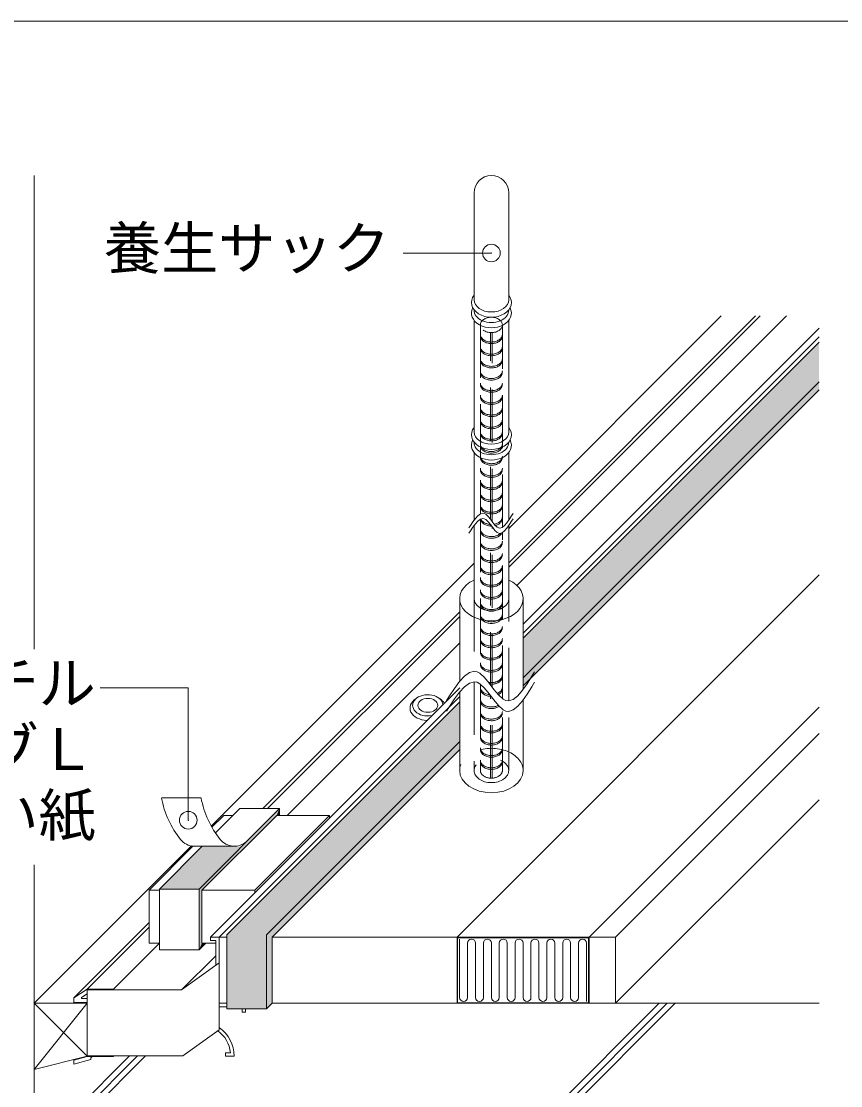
# Model space of a CAD drawing. Units: millimetres on the paper. Extents: x -35288 to 200, y -139 to 12382.
# Drawn here: x 161.66 to 180.26, y -103.15 to -79 of the extents above; entities that cross this region are included whole.
import ezdxf
from ezdxf.enums import TextEntityAlignment as Align

# ---------------------------------------------------------------- set-up
doc = ezdxf.new("R2010")
doc.units = ezdxf.units.MM
doc.header["$PDMODE"] = 32
doc.header["$PDSIZE"] = 0.4
doc.linetypes.add('DASHED1', pattern=[1.8, 1.2, -0.6])
doc.linetypes.add('DASHED2', pattern=[3, 2, -1])
doc.layers.add('1-0_', color=7, linetype='Continuous', lineweight=9)
doc.layers.add('4-0_通り芯', color=7, linetype='Continuous', lineweight=9)
doc.styles.add('ＭＳ ゴシック', font='')
doc.styles.get('ＭＳ ゴシック').set_extended_font_data('MS Gothic')

msp = doc.modelspace()

# ---------------------------------------------------------------- linework, layer by layer
at = {"layer": '1-0_'}
msp.add_line((152, -79), (189, -79), dxfattribs=at)
at = {"layer": '4-0_通り芯'}
for p, q in [((161.95, -82.5), (161.95, -93.247)), ((172.331, -84.258), (170.331, -84.258)), ((172.724, -91.284), (178.327, -85.681)), ((172.724, -91.389), (178.432, -85.681)), ((172.911, -91.802), (179.032, -85.681)), ((173.051, -92.682), (179.77, -85.963)), ((173.051, -92.88), (179.77, -86.161)), ((171.611, -92.1), (171.611, -93.975)), ((173.051, -92.1), (173.051, -94.163)), ((167.144, -96.863), (171.611, -92.397)), ((167.249, -96.863), (171.611, -92.502)), ((167.696, -97.017), (171.611, -93.102)), ((165.952, -99.781), (171.611, -94.122)), ((166.15, -99.781), (171.611, -94.32)), ((171.611, -94.215), (171.611, -96)), ((173.051, -94.403), (173.051, -96)), ((161.95, -98.14), (161.95, -104.881)), ((162.85, -101.158), (164.559, -99.449)), ((163.15, -100.963), (164.559, -99.554)), ((163.75, -100.963), (164.795, -99.918)), ((166.15, -101.88), (166.15, -99.781)), ((165.298, -100.975), (166.072, -100.201)), ((166.15, -100.362), (165.298, -100.975)), ((163.022, -101.153), (163.15, -101.07)), ((163.022, -101.173), (163.022, -101.153)), ((163.15, -101.173), (163.022, -101.173)), ((163.75, -100.963), (163.15, -100.963)), ((165.298, -100.975), (163.15, -100.975)), ((163.15, -100.975), (163.15, -102.487)), ((163.75, -100.975), (163.75, -100.963)), ((166.323, -101.281), (166.15, -101.281)), ((166.15, -101.359), (166.323, -101.359)), ((166.672, -101.408), (166.672, -101.479)), ((166.75, -101.479), (166.75, -101.408)), ((167.35, -101.281), (179.77, -101.281)), ((166.672, -101.479), (166.75, -101.479)), ((165.323, -102.475), (166.15, -101.88)), ((163.15, -102.487), (162.85, -102.568)), ((163.15, -102.475), (165.323, -102.475)), ((163.15, -102.487), (163.75, -102.487)), ((163.75, -102.487), (163.75, -102.475)), ((161.95, -102.781), (161.95, -104.881))]:
    msp.add_line(p, q, dxfattribs=at)
at = {"layer": '4-0_通り芯', "color": 2}
for p, q in [((171.938, -82.893), (171.938, -85.32)), ((172.724, -85.32), (172.724, -82.893)), ((171.938, -85.787), (171.938, -88.32)), ((172.724, -88.32), (172.724, -85.787)), ((173.051, -93), (179.77, -86.281)), ((173.051, -93.9), (179.77, -87.181)), ((173.051, -94.08), (179.77, -87.361)), ((171.938, -88.787), (171.938, -90.321)), ((172.724, -90.325), (172.724, -88.787)), ((171.938, -90.441), (171.938, -92.1)), ((172.724, -92.1), (172.724, -90.445)), ((166.323, -99.728), (171.611, -94.44)), ((167.223, -99.728), (171.611, -95.34)), ((167.35, -99.781), (171.611, -95.52)), ((165.739, -96.623), (164.839, -96.623)), ((165.695, -98.688), (167.519, -96.863)), ((165.759, -98.714), (167.456, -97.017)), ((166.066, -97.417), (166.619, -96.863)), ((167.519, -96.863), (166.619, -96.863)), ((167.519, -96.863), (167.519, -97.017)), ((164.795, -98.688), (165.764, -97.719)), ((165.579, -97.719), (166.468, -97.719)), ((164.795, -98.688), (164.795, -100.068)), ((164.795, -98.688), (165.695, -98.688)), ((165.695, -98.688), (165.695, -100.068)), ((165.759, -98.714), (165.759, -99.914)), ((166.323, -101.408), (166.323, -99.728)), ((167.223, -101.408), (167.223, -99.728)), ((165.695, -100.068), (165.849, -99.914)), ((165.695, -100.068), (164.795, -100.068)), ((167.223, -101.408), (166.323, -101.408))]:
    msp.add_line(p, q, dxfattribs=at)
at = {"layer": '4-0_通り芯', "color": 3}
for p, q in [((172.724, -90.507), (177.55, -85.681)), ((171.911, -90.357), (171.968, -90.281)), ((171.968, -90.281), (172.025, -90.219)), ((172.025, -90.219), (172.081, -90.178)), ((172.025, -90.339), (172.081, -90.298)), ((172.081, -90.178), (172.137, -90.163)), ((172.081, -90.298), (172.137, -90.283)), ((172.137, -90.163), (172.17, -90.169)), ((172.137, -90.283), (172.17, -90.289)), ((172.17, -90.169), (172.201, -90.186)), ((172.17, -90.289), (172.201, -90.306)), ((172.201, -90.186), (172.254, -90.234)), ((172.201, -90.306), (172.254, -90.354)), ((172.254, -90.234), (172.307, -90.299)), ((172.307, -90.299), (172.36, -90.369)), ((172.685, -90.38), (172.738, -90.304)), ((172.738, -90.304), (172.791, -90.22)), ((172.791, -90.22), (172.822, -90.169)), ((172.791, -90.34), (172.822, -90.289)), ((171.821, -90.495), (171.854, -90.443)), ((171.821, -90.615), (171.854, -90.563)), ((171.854, -90.443), (171.911, -90.357)), ((171.854, -90.563), (171.911, -90.477)), ((171.911, -90.477), (171.968, -90.401)), ((171.968, -90.401), (172.025, -90.339)), ((172.254, -90.354), (172.307, -90.419)), ((172.307, -90.419), (172.36, -90.489)), ((172.36, -90.369), (172.412, -90.433)), ((172.36, -90.489), (172.412, -90.553)), ((172.412, -90.433), (172.465, -90.48)), ((172.412, -90.553), (172.465, -90.6)), ((172.465, -90.48), (172.496, -90.495)), ((172.496, -90.495), (172.526, -90.5)), ((172.526, -90.5), (172.579, -90.483)), ((172.579, -90.483), (172.632, -90.442)), ((172.579, -90.603), (172.632, -90.562)), ((172.632, -90.442), (172.685, -90.38)), ((172.632, -90.562), (172.685, -90.5)), ((172.685, -90.5), (172.738, -90.424)), ((172.738, -90.424), (172.791, -90.34)), ((172.465, -90.6), (172.496, -90.615)), ((172.496, -90.615), (172.526, -90.62)), ((172.526, -90.62), (172.579, -90.603)), ((165.971, -97.26), (171.938, -91.293)), ((171.55, -99.781), (179.77, -91.561)), ((171.605, -93.981), (171.719, -93.858)), ((171.719, -93.858), (171.831, -93.775)), ((171.831, -93.775), (171.944, -93.746)), ((171.944, -93.746), (172.008, -93.758)), ((172.008, -93.758), (172.071, -93.791)), ((172.071, -93.791), (172.177, -93.889)), ((172.177, -93.889), (172.283, -94.018)), ((173.145, -94.029), (173.251, -93.86)), ((173.251, -93.86), (173.313, -93.758)), ((171.377, -94.307), (171.491, -94.135)), ((171.491, -94.135), (171.605, -93.981)), ((171.605, -94.221), (171.719, -94.098)), ((171.719, -94.098), (171.831, -94.015)), ((171.831, -94.015), (171.944, -93.986)), ((171.944, -93.986), (172.008, -93.998)), ((172.008, -93.998), (172.071, -94.031)), ((172.071, -94.031), (172.177, -94.129)), ((172.177, -94.129), (172.283, -94.258)), ((172.283, -94.018), (172.389, -94.158)), ((172.389, -94.158), (172.494, -94.285)), ((172.933, -94.303), (173.039, -94.18)), ((173.039, -94.18), (173.145, -94.029)), ((173.145, -94.269), (173.251, -94.1)), ((173.251, -94.1), (173.313, -93.998)), ((171.311, -94.41), (171.377, -94.307)), ((171.377, -94.547), (171.491, -94.375)), ((171.491, -94.375), (171.605, -94.221)), ((172.283, -94.258), (172.389, -94.398)), ((172.389, -94.398), (172.494, -94.525)), ((172.494, -94.285), (172.599, -94.38)), ((172.599, -94.38), (172.661, -94.41)), ((172.661, -94.41), (172.722, -94.419)), ((172.722, -94.419), (172.827, -94.386)), ((172.827, -94.386), (172.933, -94.303)), ((172.933, -94.543), (173.039, -94.42)), ((173.039, -94.42), (173.145, -94.269)), ((171.311, -94.65), (171.377, -94.547)), ((172.494, -94.525), (172.599, -94.62)), ((172.599, -94.62), (172.661, -94.65)), ((172.661, -94.65), (172.722, -94.659)), ((172.722, -94.659), (172.827, -94.626)), ((172.827, -94.626), (172.933, -94.543)), ((174.55, -99.781), (179.77, -94.561)), ((161.95, -101.281), (165.519, -97.711)), ((171.55, -99.781), (171.55, -101.281)), ((171.562, -99.793), (171.562, -101.269)), ((174.55, -99.781), (174.55, -101.281)), ((163.15, -102.481), (161.95, -101.281)), ((161.95, -102.781), (163.15, -101.281)), ((161.95, -101.281), (161.95, -102.781)), ((163.15, -101.281), (161.95, -101.281)), ((163.15, -102.481), (163.15, -101.281)), ((171.562, -101.269), (174.538, -101.269)), ((161.95, -102.781), (163.15, -102.481))]:
    msp.add_line(p, q, dxfattribs=at)
at = {"layer": '4-0_通り芯', "linetype": 'DASHED1'}
for p, q in [((172.081, -85.89), (172.081, -90.178)), ((172.58, -90.482), (172.58, -85.89)), ((172.313, -90.307), (172.313, -86.064)), ((172.349, -90.354), (172.349, -86.064)), ((172.081, -90.298), (172.081, -93.801)), ((172.313, -94.057), (172.313, -90.427)), ((172.349, -94.105), (172.349, -90.474)), ((172.58, -94.362), (172.58, -90.602)), ((172.081, -94.041), (172.081, -96)), ((172.313, -96.174), (172.313, -94.297)), ((172.349, -96.174), (172.349, -94.345)), ((172.58, -96), (172.58, -94.602))]:
    msp.add_line(p, q, dxfattribs=at)
at = {"layer": '4-0_通り芯', "color": 2, "linetype": 'DASHED1'}
for p, q in [((171.938, -92.1), (171.938, -93.748)), ((172.724, -94.418), (172.724, -92.1)), ((171.938, -93.988), (171.938, -96)), ((172.724, -96), (172.724, -94.658))]:
    msp.add_line(p, q, dxfattribs=at)
at = {"layer": '4-0_通り芯', "color": 4}
for p, q in [((175.15, -99.781), (179.77, -95.161)), ((175.15, -101.281), (179.77, -96.661)), ((165.986, -97.287), (166.256, -97.017)), ((166.466, -97.017), (166.256, -97.017)), ((168.656, -97.017), (167.456, -97.017)), ((168.656, -97.017), (168.656, -97.077)), ((164.559, -98.714), (165.556, -97.717)), ((164.795, -98.714), (164.559, -98.714)), ((164.559, -98.714), (164.559, -99.914)), ((166.959, -98.714), (165.759, -98.714)), ((164.559, -99.914), (164.795, -99.914)), ((165.759, -99.914), (166.072, -99.914)), ((166.15, -99.781), (166.323, -99.781)), ((166.15, -99.781), (166.15, -101.281)), ((167.35, -99.781), (175.15, -99.781)), ((175.15, -101.281), (175.15, -99.781)), ((167.35, -101.281), (175.15, -101.281))]:
    msp.add_line(p, q, dxfattribs=at)
at = {"layer": '4-0_通り芯', "color": 5}
for p, q in [((171.61, -99.823), (171.61, -101.149)), ((171.79, -99.913), (171.79, -101.149)), ((171.97, -99.913), (171.97, -101.149)), ((172.15, -99.913), (172.15, -101.149)), ((172.33, -99.913), (172.33, -101.149)), ((172.51, -99.913), (172.51, -101.149)), ((172.69, -99.913), (172.69, -101.149)), ((172.87, -99.913), (172.87, -101.149)), ((173.05, -99.913), (173.05, -101.149)), ((173.23, -99.913), (173.23, -101.149)), ((173.41, -99.913), (173.41, -101.149)), ((173.59, -99.913), (173.59, -101.149)), ((173.77, -99.913), (173.77, -101.149)), ((173.95, -99.913), (173.95, -101.149)), ((174.13, -99.913), (174.13, -101.149)), ((174.31, -99.913), (174.31, -101.149)), ((174.49, -99.913), (174.49, -101.239)), ((172.54, -104.881), (176.14, -101.281)), ((172.72, -104.881), (176.32, -101.281)), ((172.9, -104.881), (176.5, -101.281)), ((161.95, -104.821), (164.296, -102.475)), ((161.95, -104.641), (164.116, -102.475)), ((162.07, -104.881), (164.476, -102.475))]:
    msp.add_line(p, q, dxfattribs=at)
at = {"layer": '4-0_通り芯'}
for points in [[(165.449, -97.127), (165.449, -94.127), (163.449, -94.127)], [(166.15, -99.781), (165.952, -99.781), (165.952, -99.859), (166.072, -99.859), (166.072, -100.418)], [(163.15, -100.963), (162.85, -101.158), (162.85, -101.263), (163.15, -101.263)], [(162.85, -102.568), (162.85, -102.661), (163.24, -102.556), (163.24, -102.517), (163.27, -102.487)], [(166.407, -102.403), (166.291, -102.403), (166.291, -102.481), (166.489, -102.481)]]:
    msp.add_lwpolyline(points, dxfattribs=at)
at = {"layer": '4-0_通り芯', "color": 4}
msp.add_lwpolyline([(166.959, -98.774), (166.959, -98.714), (168.656, -97.017)], dxfattribs=at)
at = {"layer": '4-0_通り芯', "color": 2}
msp.add_lwpolyline([(167.223, -101.408), (167.35, -101.281), (167.35, -99.781)], dxfattribs=at)
at = {"layer": '4-0_通り芯', "color": 3}
msp.add_lwpolyline([(171.562, -99.793), (174.538, -99.793), (174.538, -101.269)], dxfattribs=at)
at = {"layer": '4-0_通り芯', "color": 2}
for centre, radius, start, end in [((172.331, -82.893), 0.393, 0, 180), ((166.965, -96.212), 2.165, 190.9547, 218.6508), ((167.865, -96.212), 2.165, 190.9547, 218.6508), ((165.595, -97.307), 0.411, 218.6508, 267.7988), ((166.495, -97.307), 0.411, 218.6508, 266.2104), ((166.495, -97.307), 0.411, 266.2104, 311.1202)]:
    msp.add_arc(centre, radius, start, end, dxfattribs=at)
at = {"layer": '4-0_通り芯', "color": 5}
for centre, start, end in [((171.88, -99.913), 0, 180), ((172.24, -99.913), 0, 180), ((172.6, -99.913), 0, 180), ((172.96, -99.913), 0, 180), ((173.32, -99.913), 0, 180), ((173.68, -99.913), 0, 180), ((174.04, -99.913), 0, 180), ((174.4, -99.913), 0, 180), ((171.7, -101.149), 180, 0), ((172.06, -101.149), 180, 0), ((172.42, -101.149), 180, 0), ((172.78, -101.149), 180, 0), ((173.14, -101.149), 180, 0), ((173.5, -101.149), 180, 0), ((173.86, -101.149), 180, 0), ((174.22, -101.149), 180, 0)]:
    msp.add_arc(centre, 0.09, start, end, dxfattribs=at)
at = {"layer": '4-0_通り芯'}
for centre, radius, start, end in [((165.715, -102.472), 0.696, 5.7379, 54.7409), ((165.712, -102.475), 0.777, 359.5626, 55.6833)]:
    msp.add_arc(centre, radius, start, end, dxfattribs=at)
at = {"layer": '4-0_通り芯', "color": 2}
for centre, major_axis, ratio, start_param, end_param in [((172.331, -85.38), (0.453, 0), 0.739735, 2.621051, 6.803727), ((172.331, -85.32), (0.393, 0), 0.7, 3.141593, 6.283185), ((172.331, -85.62), (0.453, 0), 0.739735, 2.775358, 6.64942), ((172.331, -85.56), (0.393, 0), 0.7, 3.095081, 6.329696), ((172.331, -88.38), (0.453, 0), 0.739735, 2.621051, 6.803727), ((172.331, -88.32), (0.393, 0), 0.7, 3.141593, 6.283185), ((172.331, -88.62), (0.453, 0), 0.739735, 2.775358, 6.64942), ((172.331, -88.56), (0.393, 0), 0.7, 3.095081, 6.329696), ((172.331, -92.1), (0.393, 0), 0.7, 3.141593, 6.283185), ((170.888, -94.581), (0.405, 0), 0.7, 2.287511, 4.665007), ((170.888, -94.521), (0.345, 0), 0.7, 0.082225, 4.979508), ((170.888, -94.581), (0.405, 0), 0.7, 0.396726, 0.854082)]:
    msp.add_ellipse(centre, major_axis=major_axis, ratio=ratio, start_param=start_param, end_param=end_param, dxfattribs=at)
at = {"layer": '4-0_通り芯', "linetype": 'DASHED1'}
msp.add_ellipse((172.331, -85.89), major_axis=(-0.249, 0), ratio=0.7, dxfattribs=at)
at = {"layer": '4-0_通り芯', "color": 5, "linetype": 'DASHED2'}
for centre, start_param, end_param in [((172.331, -86.103), 0.000948, 3.128076), ((172.331, -86.139), 0.000948, 3.128076), ((172.331, -86.379), 0.000948, 3.128076), ((172.331, -86.415), 0.000948, 3.128076), ((172.331, -86.655), 0.000948, 3.128076), ((172.331, -86.691), 0.000948, 3.128076), ((172.331, -86.931), 0.000948, 3.128076), ((172.331, -86.967), 0.000948, 3.128076), ((172.331, -87.207), 0.000948, 3.128076), ((172.331, -87.243), 0.000948, 3.128076), ((172.331, -87.483), 0.000948, 3.128076), ((172.331, -87.519), 0.000948, 3.128076), ((172.331, -87.759), 0.000948, 3.128076), ((172.331, -87.795), 0.000948, 3.128076), ((172.331, -88.035), 0.000948, 3.128076), ((172.331, -88.071), 0.000948, 3.128076), ((172.331, -88.311), 0.000948, 3.128076), ((172.331, -88.347), 0.000948, 3.128076), ((172.331, -88.587), 0.000948, 3.128076), ((172.331, -88.623), 0.000948, 3.128076), ((172.331, -88.863), 0.000948, 3.128076), ((172.331, -88.899), 0.000948, 3.128076), ((172.331, -89.139), 0.000948, 3.128076), ((172.331, -89.175), 0.000948, 3.128076), ((172.331, -89.415), 0.000948, 3.128076), ((172.331, -89.451), 0.000948, 3.128076), ((172.331, -89.691), 0.000948, 3.128076), ((172.331, -89.727), 0.000948, 3.128076), ((172.331, -89.967), 0.000948, 3.128076), ((172.331, -90.003), 0.000948, 3.128076), ((172.331, -90.279), 0.105861, 1.57989), ((172.331, -90.243), 0.301756, 1.466962), ((172.331, -90.243), 1.831426, 3.128076), ((172.331, -90.279), 1.945651, 3.128076), ((172.331, -90.519), 0.000948, 2.552207), ((172.331, -90.555), 0.000948, 2.842265), ((172.331, -90.795), 0.000948, 3.128076), ((172.331, -90.831), 0.000948, 3.128076), ((172.331, -91.071), 0.000948, 3.128076), ((172.331, -91.107), 0.000948, 3.128076), ((172.331, -91.347), 0.000948, 3.128076), ((172.331, -91.383), 0.000948, 3.128076), ((172.331, -91.623), 0.000948, 3.128076), ((172.331, -91.659), 0.000948, 3.128076), ((172.331, -91.899), 0.000948, 3.128076), ((172.331, -91.935), 0.000948, 3.128076), ((172.331, -92.175), 0.000948, 3.128076), ((172.331, -92.211), 0.000948, 3.128076), ((172.331, -92.451), 0.000948, 3.128076), ((172.331, -92.487), 0.000948, 3.128076), ((172.331, -92.727), 0.000948, 3.128076), ((172.331, -92.763), 0.000948, 3.128076), ((172.331, -93.003), 0.000948, 3.128076), ((172.331, -93.039), 0.000948, 3.128076), ((172.331, -93.279), 0.000948, 3.128076), ((172.331, -93.315), 0.000948, 3.128076), ((172.331, -93.555), 0.000948, 3.128076), ((172.331, -93.591), 0.000948, 3.128076), ((172.331, -93.831), 1.318403, 3.128076), ((172.331, -93.867), 1.447318, 3.128076), ((172.331, -94.107), 0.000948, 1.447334), ((172.331, -94.143), 0.000948, 1.560894), ((172.331, -94.107), 2.151106, 3.128076), ((172.331, -94.143), 2.254851, 3.128076), ((172.331, -94.383), 0.000948, 2.254865), ((172.331, -94.419), 0.000948, 2.375685), ((172.331, -94.659), 0.000948, 3.128076), ((172.331, -94.695), 0.000948, 3.128076), ((172.331, -94.935), 0.000948, 3.128076), ((172.331, -94.971), 0.000948, 3.128076), ((172.331, -95.211), 0.000948, 3.128076), ((172.331, -95.247), 0.000948, 3.128076), ((172.331, -95.487), 0.000948, 3.128076), ((172.331, -95.523), 0.000948, 3.128076), ((172.331, -95.763), 0.000948, 3.128076), ((172.331, -95.799), 0.000948, 3.128076)]:
    msp.add_ellipse(centre, major_axis=(-0.249, 0), ratio=0.7, start_param=start_param, end_param=end_param, dxfattribs=at)
at = {"layer": '4-0_通り芯'}
for centre, start_param, end_param in [((172.331, -92.1), 2.14818, 7.276598), ((172.331, -96), 3.141593, 6.283185)]:
    msp.add_ellipse(centre, major_axis=(0.72, 0), ratio=0.7, start_param=start_param, end_param=end_param, dxfattribs=at)
at = {"layer": '4-0_通り芯', "color": 2}
msp.add_ellipse((170.888, -94.521), major_axis=(0.225, 0), ratio=0.7, dxfattribs=at)
at = {"layer": '4-0_通り芯', "linetype": 'DASHED1'}
for major_axis in [(0.72, 0), (-0.249, 0)]:
    msp.add_ellipse((172.331, -96), major_axis=major_axis, ratio=0.7, start_param=6.283185, end_param=9.424778, dxfattribs=at)
at = {"layer": '4-0_通り芯', "color": 2, "linetype": 'DASHED1'}
msp.add_ellipse((172.331, -96), major_axis=(0.393, 0), ratio=0.7, dxfattribs=at)
at = {"layer": '4-0_通り芯', "color": 2}
for p in [(172.331, -84.258), (165.449, -97.127)]:
    msp.add_point(p, dxfattribs=at)
at = {"layer": '4-0_通り芯', "color": 8}
for points in [[(179.77, -86.281), (179.77, -87.181), (173.051, -93), (173.051, -93.9)], [(179.77, -87.361), (179.77, -87.181), (173.051, -94.08), (173.051, -93.9)], [(171.611, -94.44), (171.611, -95.34), (166.323, -99.728), (167.223, -99.728)], [(171.611, -95.52), (171.611, -95.34), (167.223, -99.728)], [(167.223, -99.728), (167.35, -99.781), (171.611, -95.52)], [(167.456, -97.017), (167.519, -96.863), (165.695, -98.688)], [(165.695, -98.688), (165.759, -98.714), (167.456, -97.017)], [(167.456, -97.017), (167.519, -97.017), (167.519, -96.863)], [(169.327, -97.607), (167.223, -99.728), (169.456, -97.495)], [(166.468, -97.718), (164.795, -98.688), (165.695, -98.688)], [(166.468, -97.718), (165.764, -97.719), (164.795, -98.688)], [(165.695, -98.688), (166.766, -97.617), (166.638, -97.729)], [(165.695, -98.688), (166.638, -97.729), (166.468, -97.718)], [(165.695, -98.688), (165.695, -100.068), (165.759, -98.714)], [(165.695, -100.068), (165.759, -99.914), (165.759, -98.714)], [(166.323, -99.728), (167.223, -101.408), (167.223, -99.728)], [(166.323, -99.728), (166.323, -101.408), (167.223, -101.408)], [(167.223, -99.728), (167.223, -101.408), (167.35, -99.781)], [(165.695, -100.068), (165.849, -99.914), (165.759, -99.914)], [(167.223, -101.408), (167.35, -101.281), (167.35, -99.781)]]:
    msp.add_solid(points, dxfattribs=at)

# ---------------------------------------------------------------- texts
at = {"layer": '4-0_通り芯', "style": 'ＭＳ ゴシック'}
for s, p in [('養生サック', (163.531, -84.908)), ('再生ブチル', (156.849, -94.777)), ('キューブＬ', (156.849, -96.277)), ('りけい紙', (158.149, -97.777))]:
    msp.add_text(s, height=0.9531, dxfattribs=at).set_placement(p, align=Align.BOTTOM_LEFT)

doc.saveas('drawing.dxf')
